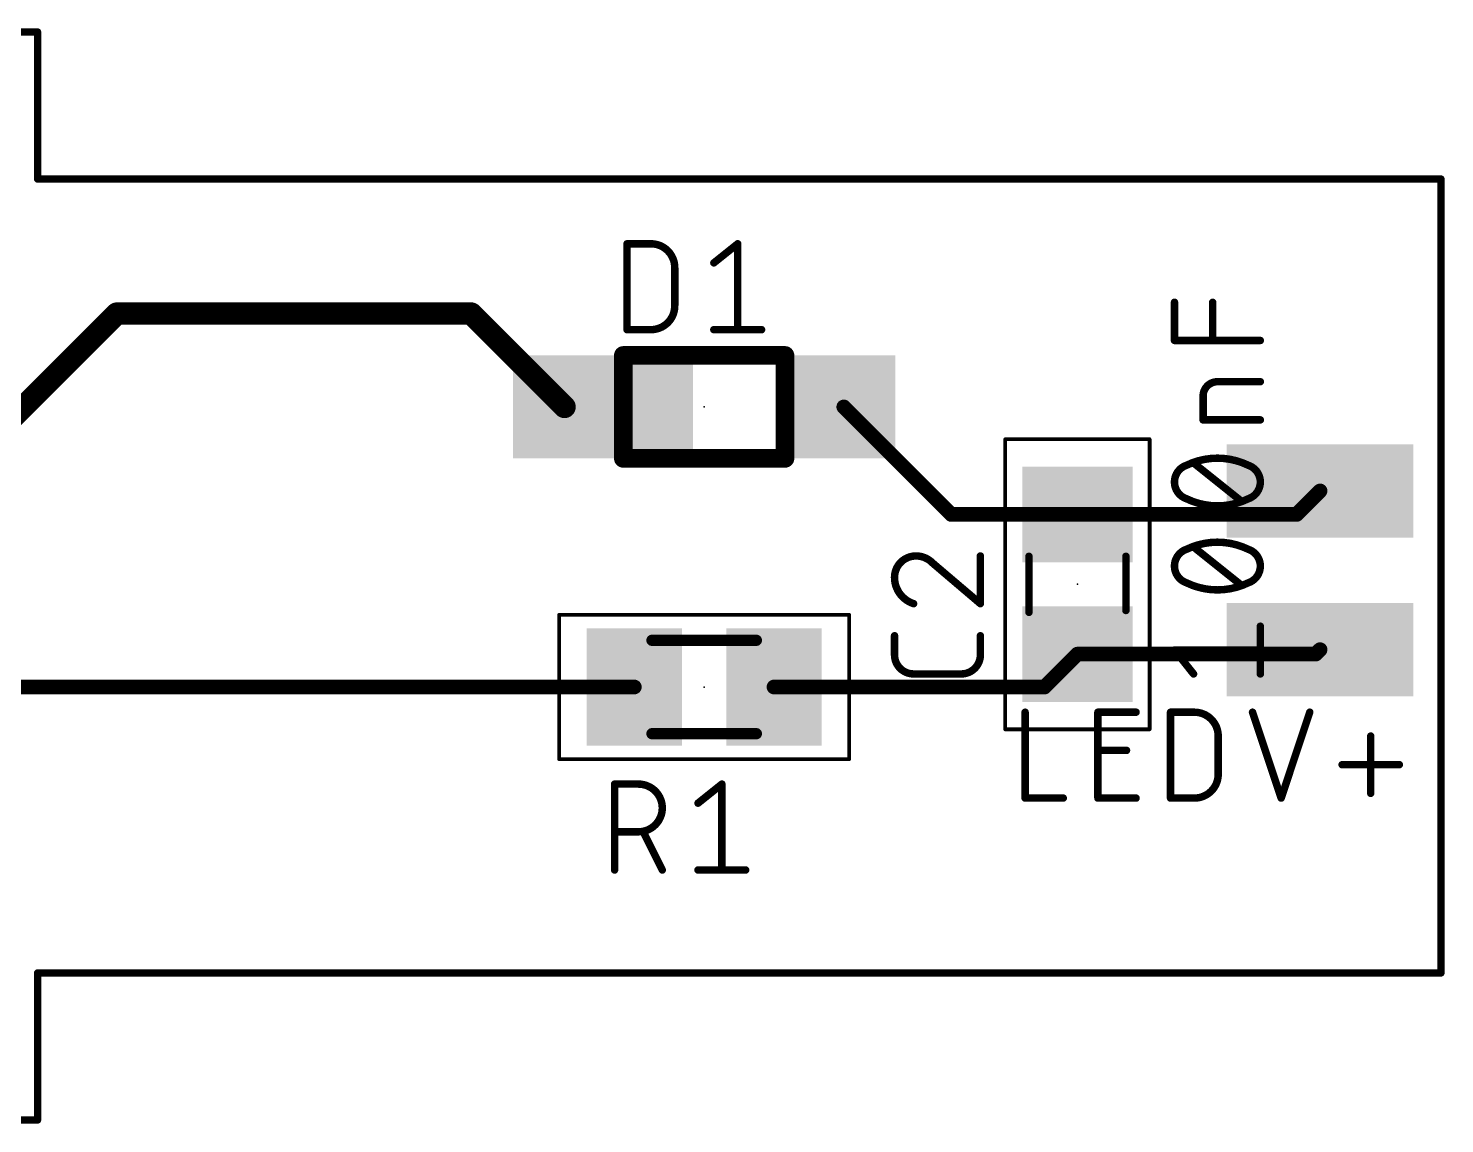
# Model space of a CAD drawing. Extents: x -0.1 to 78.2, y 2.9 to 25.3.
# Drawn here: x 58.87 to 78.15, y 2.95 to 17.85 of the extents above; entities that cross this region are included whole.
import ezdxf

# ---------------------------------------------------------------- set-up
doc = ezdxf.new("R2010")
doc.units = 0
for name, color, linetype in [('1', 12, 'CONTINUOUS'), ('20', 31, 'CONTINUOUS'), ('23', 53, 'CONTINUOUS'), ('25', 253, 'CONTINUOUS'), ('27', 253, 'CONTINUOUS'), ('39', 12, 'CONTINUOUS'), ('51', 253, 'CONTINUOUS')]:
    doc.layers.add(name, color=color, linetype=linetype)

# ---------------------------------------------------------------- blocks, each defined once
blk = doc.blocks.new('RECT')
blk.add_solid([(-0.5, -0.5), (0.5, -0.5), (-0.5, 0.5), (0.5, 0.5)])

msp = doc.modelspace()

# ---------------------------------------------------------------- linework, layer by layer
at = {"layer": '1'}
for points, const_width in [([(60.079, 13.97), (58.15, 12.041)], 0.3048), ([(64.902, 13.97), (60.079, 13.97)], 0.3048), ([(66.172, 12.7), (64.902, 13.97)], 0.3048), ([(69.972, 12.7), (71.435, 11.237)], 0.2), ([(76.454, 11.557), (76.134, 11.237)], 0.2), ([(71.435, 11.237), (73.152, 11.237)], 0.2), ([(73.66, 11.237), (73.152, 11.237)], 0.2), ([(76.134, 11.237), (73.66, 11.237)], 0.2), ([(76.454, 9.398), (76.393, 9.337)], 0.2), ([(72.705, 8.89), (73.152, 9.337)], 0.2), ([(76.393, 9.337), (73.152, 9.337)], 0.2), ([(58.42, 8.89), (67.122, 8.89)], 0.2), ([(69.022, 8.89), (72.705, 8.89)], 0.2)]:
    msp.add_lwpolyline(points, dxfattribs=dict(at, const_width=const_width))
for points, const_width in [([(60.079, 14.0462, 1), (60.079, 13.8938)], 0.1524), ([(60.1329, 13.9161, 1), (60.0251, 14.0239)], 0.1524), ([(64.9559, 14.0239, 1), (64.8481, 13.9161)], 0.1524), ([(64.902, 13.8938, 1), (64.902, 14.0462)], 0.1524), ([(66.1181, 12.6461, 1), (66.2259, 12.7539)], 0.1524), ([(70.0074, 12.7354, 1), (69.9366, 12.6646)], 0.1), ([(76.4894, 11.5216, 1), (76.4186, 11.5924)], 0.1), ([(71.435, 11.287, 1), (71.435, 11.187)], 0.1), ([(71.3996, 11.2016, 1), (71.4704, 11.2724)], 0.1), ([(73.152, 11.287, 1), (73.152, 11.187)], 0.1), ([(73.152, 11.187, 1), (73.152, 11.287)], 0.1), ([(73.66, 11.287, 1), (73.66, 11.187)], 0.1), ([(73.66, 11.187, 1), (73.66, 11.287)], 0.1), ([(76.0986, 11.2724, 1), (76.1694, 11.2016)], 0.1), ([(76.134, 11.187, 1), (76.134, 11.287)], 0.1), ([(76.4894, 9.3626, 1), (76.4186, 9.4334)], 0.1), ([(73.152, 9.387, 1), (73.152, 9.287)], 0.1), ([(73.1874, 9.3016, 1), (73.1166, 9.3724)], 0.1), ([(76.3576, 9.3724, 1), (76.4284, 9.3016)], 0.1), ([(76.393, 9.287, 1), (76.393, 9.387)], 0.1), ([(67.122, 8.84, 1), (67.122, 8.94)], 0.1), ([(69.022, 8.94, 1), (69.022, 8.84)], 0.1), ([(72.6696, 8.9254, 1), (72.7404, 8.8546)], 0.1), ([(72.705, 8.84, 1), (72.705, 8.94)], 0.1)]:
    msp.add_lwpolyline(points, format="xyb", dxfattribs=dict(at, const_width=const_width))
at = {"layer": '20', "const_width": 0.1}
for points in [[(59, 17.8), (19.1, 17.8)], [(59, 15.8), (59, 17.8)], [(78.1, 15.8), (59, 15.8)], [(78.1, 5), (78.1, 15.8)], [(59, 3), (59, 5)], [(59, 5), (78.1, 5)], [(19.1, 3), (59, 3)]]:
    msp.add_lwpolyline(points, dxfattribs=at)
at = {"layer": '20', "const_width": 0.05}
for points in [[(59.025, 17.8, 1), (58.975, 17.8)], [(59, 17.775, 1), (59, 17.825)], [(59, 15.825, 1), (59, 15.775)], [(58.975, 15.8, 1), (59.025, 15.8)], [(78.125, 15.8, 1), (78.075, 15.8)], [(78.1, 15.775, 1), (78.1, 15.825)], [(59.025, 5, 1), (58.975, 5)], [(59, 5.025, 1), (59, 4.975)], [(78.075, 5, 1), (78.125, 5)], [(78.1, 4.975, 1), (78.1, 5.025)], [(58.975, 3, 1), (59.025, 3)], [(59, 2.975, 1), (59, 3.025)]]:
    msp.add_lwpolyline(points, format="xyb", dxfattribs=at)
at = {"layer": '23'}
for p in [(68.072, 12.7), (76.454, 11.557), (73.152, 10.287), (76.454, 9.398), (68.072, 8.89)]:
    msp.add_point(p, dxfattribs=at)
at = {"layer": '25', "const_width": 0.1016}
for points in [[(67.0228, 13.7508), (67.0228, 14.9192)], [(67.0228, 14.9192), (67.3474, 14.9192)], [(68.2039, 14.6596), (68.5285, 14.9192)], [(68.5285, 14.9192), (68.5285, 13.7508)], [(67.6719, 14.5946), (67.6719, 14.0754)], [(67.3474, 13.7508), (67.0228, 13.7508)], [(68.2039, 13.7508), (68.853, 13.7508)], [(71.1821, 10.5754), (71.8312, 10.0236)], [(71.8312, 10.0236), (71.8312, 10.6727)], [(70.6628, 9.3274), (70.6628, 9.5871)], [(71.8312, 9.5871), (71.8312, 9.3274)], [(71.5716, 9.0678), (70.9224, 9.0678)], [(72.4399, 8.5472), (72.4399, 7.3788)], [(73.4305, 7.3788), (73.4305, 8.5472)], [(73.4305, 8.5472), (73.9498, 8.5472)], [(74.4189, 7.3788), (74.4189, 8.5472)], [(74.4189, 8.5472), (74.7434, 8.5472)], [(75.5351, 8.5472), (75.9245, 7.3788)], [(75.9245, 7.3788), (76.314, 8.5472)], [(75.068, 8.2226), (75.068, 7.7034)], [(77.1437, 7.4437), (77.1437, 8.2226)], [(73.4305, 8.0279), (73.82, 8.0279)], [(76.7543, 7.8332), (77.5332, 7.8332)], [(66.8528, 6.4008), (66.8528, 7.5692)], [(66.8528, 7.5692), (67.1774, 7.5692)], [(67.9884, 7.3096), (68.313, 7.5692)], [(68.313, 7.5692), (68.313, 6.4008)], [(72.4399, 7.3788), (72.9592, 7.3788)], [(73.9498, 7.3788), (73.4305, 7.3788)], [(74.7434, 7.3788), (74.4189, 7.3788)], [(67.1774, 6.9201), (66.8528, 6.9201)], [(67.5019, 6.4008), (67.2423, 6.9201)], [(67.9884, 6.4008), (68.6375, 6.4008)]]:
    msp.add_lwpolyline(points, dxfattribs=at)
at = {"layer": '25'}
for points, const_width in [([(67.0482, 14.9192, 1), (66.9974, 14.9192)], 0.0508), ([(67.0228, 14.9446, 1), (67.0228, 14.8938)], 0.0508), ([(67.6719, 14.5946, 0.4142), (67.3474, 14.9192)], 0.1016), ([(67.3474, 14.9446, 1), (67.3474, 14.8938)], 0.0508), ([(67.3474, 14.8938, 1), (67.3474, 14.9446)], 0.0508), ([(68.5539, 14.9192, 1), (68.5031, 14.9192)], 0.0508), ([(68.5443, 14.8994, 1), (68.5126, 14.939)], 0.0508), ([(68.188, 14.6794, 1), (68.2198, 14.6397)], 0.0508), ([(67.6973, 14.5946, 1), (67.6465, 14.5946)], 0.0508), ([(67.6465, 14.5946, 1), (67.6973, 14.5946)], 0.0508), ([(67.3474, 13.7508, 0.4142), (67.6719, 14.0754)], 0.1016), ([(67.6973, 14.0754, 1), (67.6465, 14.0754)], 0.0508), ([(67.6465, 14.0754, 1), (67.6973, 14.0754)], 0.0508), ([(67.0228, 13.7762, 1), (67.0228, 13.7254)], 0.0508), ([(66.9974, 13.7508, 1), (67.0482, 13.7508)], 0.0508), ([(67.3474, 13.7762, 1), (67.3474, 13.7254)], 0.0508), ([(67.3474, 13.7254, 1), (67.3474, 13.7762)], 0.0508), ([(68.2039, 13.7762, 1), (68.2039, 13.7254)], 0.0508), ([(68.5031, 13.7508, 1), (68.5539, 13.7508)], 0.0508), ([(68.853, 13.7254, 1), (68.853, 13.7762)], 0.0508), ([(70.9549, 10.6727, 0.4142), (70.6628, 10.3806)], 0.1016), ([(71.1821, 10.5754, 0.2053), (70.9549, 10.6727)], 0.1016), ([(70.9549, 10.6981, 1), (70.9549, 10.6473)], 0.0508), ([(70.9549, 10.6473, 1), (70.9549, 10.6981)], 0.0508), ([(71.1985, 10.5947, 1), (71.1656, 10.556)], 0.0508), ([(71.1637, 10.5578, 1), (71.2005, 10.5929)], 0.0508), ([(71.8566, 10.6727, 1), (71.8058, 10.6727)], 0.0508), ([(70.6628, 10.3806, 0.3252), (70.9224, 10.0236)], 0.1016), ([(70.6882, 10.3806, 1), (70.6374, 10.3806)], 0.0508), ([(70.6374, 10.3806, 1), (70.6882, 10.3806)], 0.0508), ([(70.9146, 9.9995, 1), (70.9303, 10.0478)], 0.0508), ([(71.8058, 10.0236, 1), (71.8566, 10.0236)], 0.0508), ([(71.8147, 10.0043, 1), (71.8477, 10.043)], 0.0508), ([(70.6882, 9.5871, 1), (70.6374, 9.5871)], 0.0508), ([(71.8566, 9.5871, 1), (71.8058, 9.5871)], 0.0508), ([(70.6628, 9.3274, 0.4142), (70.9224, 9.0678)], 0.1016), ([(70.6882, 9.3274, 1), (70.6374, 9.3274)], 0.0508), ([(70.6374, 9.3274, 1), (70.6882, 9.3274)], 0.0508), ([(71.5716, 9.0678, 0.4142), (71.8312, 9.3274)], 0.1016), ([(71.8566, 9.3274, 1), (71.8058, 9.3274)], 0.0508), ([(71.8058, 9.3274, 1), (71.8566, 9.3274)], 0.0508), ([(70.9224, 9.0932, 1), (70.9224, 9.0424)], 0.0508), ([(70.9224, 9.0424, 1), (70.9224, 9.0932)], 0.0508), ([(71.5716, 9.0932, 1), (71.5716, 9.0424)], 0.0508), ([(71.5716, 9.0424, 1), (71.5716, 9.0932)], 0.0508), ([(72.4653, 8.5472, 1), (72.4145, 8.5472)], 0.0508), ([(73.4559, 8.5472, 1), (73.4051, 8.5472)], 0.0508), ([(73.4305, 8.5726, 1), (73.4305, 8.5218)], 0.0508), ([(73.9498, 8.5218, 1), (73.9498, 8.5726)], 0.0508), ([(74.4443, 8.5472, 1), (74.3935, 8.5472)], 0.0508), ([(74.4189, 8.5726, 1), (74.4189, 8.5218)], 0.0508), ([(75.068, 8.2226, 0.4142), (74.7434, 8.5472)], 0.1016), ([(74.7434, 8.5726, 1), (74.7434, 8.5218)], 0.0508), ([(74.7434, 8.5218, 1), (74.7434, 8.5726)], 0.0508), ([(75.5592, 8.5552, 1), (75.511, 8.5392)], 0.0508), ([(76.3381, 8.5392, 1), (76.2899, 8.5552)], 0.0508), ([(75.0934, 8.2226, 1), (75.0426, 8.2226)], 0.0508), ([(75.0426, 8.2226, 1), (75.0934, 8.2226)], 0.0508), ([(77.1691, 8.2226, 1), (77.1183, 8.2226)], 0.0508), ([(73.4305, 8.0533, 1), (73.4305, 8.0025)], 0.0508), ([(73.82, 8.0025, 1), (73.82, 8.0533)], 0.0508), ([(74.7434, 7.3788, 0.4142), (75.068, 7.7034)], 0.1016), ([(75.0934, 7.7034, 1), (75.0426, 7.7034)], 0.0508), ([(75.0426, 7.7034, 1), (75.0934, 7.7034)], 0.0508), ([(76.7543, 7.8586, 1), (76.7543, 7.8078)], 0.0508), ([(77.5332, 7.8078, 1), (77.5332, 7.8586)], 0.0508), ([(66.8782, 7.5692, 1), (66.8274, 7.5692)], 0.0508), ([(66.8528, 7.5946, 1), (66.8528, 7.5438)], 0.0508), ([(67.1774, 6.9201, 1), (67.1774, 7.5692)], 0.1016), ([(67.1774, 7.5946, 1), (67.1774, 7.5438)], 0.0508), ([(67.1774, 7.5438, 1), (67.1774, 7.5946)], 0.0508), ([(68.3384, 7.5692, 1), (68.2876, 7.5692)], 0.0508), ([(68.3289, 7.5494, 1), (68.2971, 7.589)], 0.0508), ([(67.9726, 7.3294, 1), (68.0043, 7.2897)], 0.0508), ([(72.4399, 7.4042, 1), (72.4399, 7.3534)], 0.0508), ([(72.4145, 7.3788, 1), (72.4653, 7.3788)], 0.0508), ([(72.9592, 7.3534, 1), (72.9592, 7.4042)], 0.0508), ([(73.4305, 7.4042, 1), (73.4305, 7.3534)], 0.0508), ([(73.4051, 7.3788, 1), (73.4559, 7.3788)], 0.0508), ([(73.9498, 7.3534, 1), (73.9498, 7.4042)], 0.0508), ([(74.4189, 7.4042, 1), (74.4189, 7.3534)], 0.0508), ([(74.3935, 7.3788, 1), (74.4443, 7.3788)], 0.0508), ([(74.7434, 7.4042, 1), (74.7434, 7.3534)], 0.0508), ([(74.7434, 7.3534, 1), (74.7434, 7.4042)], 0.0508), ([(75.9004, 7.3868, 1), (75.9486, 7.3708)], 0.0508), ([(75.9004, 7.3708, 1), (75.9486, 7.3868)], 0.0508), ([(77.1183, 7.4437, 1), (77.1691, 7.4437)], 0.0508), ([(66.8528, 6.9455, 1), (66.8528, 6.8947)], 0.0508), ([(67.1774, 6.9455, 1), (67.1774, 6.8947)], 0.0508), ([(67.1774, 6.8947, 1), (67.1774, 6.9455)], 0.0508), ([(67.265, 6.9314, 1), (67.2195, 6.9087)], 0.0508), ([(66.8274, 6.4008, 1), (66.8782, 6.4008)], 0.0508), ([(67.4792, 6.3894, 1), (67.5246, 6.4122)], 0.0508), ([(67.9884, 6.4262, 1), (67.9884, 6.3754)], 0.0508), ([(68.2876, 6.4008, 1), (68.3384, 6.4008)], 0.0508), ([(68.6375, 6.3754, 1), (68.6375, 6.4262)], 0.0508)]:
    msp.add_lwpolyline(points, format="xyb", dxfattribs=dict(at, const_width=const_width))
at = {"layer": '27', "const_width": 0.1016}
for points in [[(74.4728, 13.604), (74.4728, 14.1232)], [(74.9921, 13.604), (74.9921, 14.1232)], [(75.6412, 13.604), (74.4728, 13.604)], [(75.057, 13.0429), (75.6412, 13.0429)], [(74.8623, 12.5236), (74.8623, 12.8482)], [(75.6412, 12.5236), (74.8623, 12.5236)], [(75.3816, 11.4187), (74.7324, 11.938)], [(75.3816, 10.2757), (74.7324, 10.795)], [(75.6412, 9.0678), (75.6412, 9.7169)], [(74.7324, 9.0678), (74.4728, 9.3924)], [(74.4728, 9.3924), (75.6412, 9.3924)]]:
    msp.add_lwpolyline(points, dxfattribs=at)
at = {"layer": '27'}
for points, const_width in [([(74.4982, 14.1232, 1), (74.4474, 14.1232)], 0.0508), ([(75.0175, 14.1232, 1), (74.9667, 14.1232)], 0.0508), ([(74.4728, 13.6294, 1), (74.4728, 13.5786)], 0.0508), ([(74.4474, 13.604, 1), (74.4982, 13.604)], 0.0508), ([(74.9667, 13.604, 1), (75.0175, 13.604)], 0.0508), ([(75.6412, 13.5786, 1), (75.6412, 13.6294)], 0.0508), ([(75.057, 13.0429, 0.4142), (74.8623, 12.8482)], 0.1016), ([(75.057, 13.0683, 1), (75.057, 13.0175)], 0.0508), ([(75.057, 13.0175, 1), (75.057, 13.0683)], 0.0508), ([(75.6412, 13.0175, 1), (75.6412, 13.0683)], 0.0508), ([(74.8877, 12.8482, 1), (74.8369, 12.8482)], 0.0508), ([(74.8369, 12.8482, 1), (74.8877, 12.8482)], 0.0508), ([(74.8623, 12.549, 1), (74.8623, 12.4982)], 0.0508), ([(74.8369, 12.5236, 1), (74.8877, 12.5236)], 0.0508), ([(75.6412, 12.4982, 1), (75.6412, 12.549)], 0.0508), ([(74.6351, 11.9055, 0.3205), (74.4728, 11.6783)], 0.1016), ([(74.6239, 11.9284, 1), (74.6462, 11.8827)], 0.0508), ([(75.057, 12.0029, 0.1139), (74.6351, 11.9055)], 0.1016), ([(74.6433, 11.8815, 1), (74.6268, 11.9296)], 0.0508), ([(74.7483, 11.9578, 1), (74.7166, 11.9182)], 0.0508), ([(75.4789, 11.9055, 0.1139), (75.057, 12.0029)], 0.1016), ([(75.057, 12.0283, 1), (75.057, 11.9775)], 0.0508), ([(75.057, 11.9775, 1), (75.057, 12.0283)], 0.0508), ([(75.4872, 11.9296, 1), (75.4707, 11.8815)], 0.0508), ([(75.6412, 11.6783, 0.3205), (75.4789, 11.9055)], 0.1016), ([(75.4678, 11.8827, 1), (75.4901, 11.9284)], 0.0508), ([(74.4728, 11.6783, 0.3205), (74.6351, 11.4512)], 0.1016), ([(74.4982, 11.6783, 1), (74.4474, 11.6783)], 0.0508), ([(74.4474, 11.6783, 1), (74.4982, 11.6783)], 0.0508), ([(75.4789, 11.4512, 0.3205), (75.6412, 11.6783)], 0.1016), ([(75.6666, 11.6783, 1), (75.6158, 11.6783)], 0.0508), ([(75.6158, 11.6783, 1), (75.6666, 11.6783)], 0.0508), ([(74.6462, 11.474, 1), (74.6239, 11.4283)], 0.0508), ([(74.6351, 11.4512, 0.1139), (75.057, 11.3538)], 0.1016), ([(74.6268, 11.4271, 1), (74.6433, 11.4752)], 0.0508), ([(75.057, 11.3538, 0.1139), (75.4789, 11.4512)], 0.1016), ([(75.057, 11.3792, 1), (75.057, 11.3284)], 0.0508), ([(75.057, 11.3284, 1), (75.057, 11.3792)], 0.0508), ([(75.3657, 11.3989, 1), (75.3974, 11.4385)], 0.0508), ([(75.4707, 11.4752, 1), (75.4872, 11.4271)], 0.0508), ([(75.4901, 11.4283, 1), (75.4678, 11.474)], 0.0508), ([(74.6351, 10.7625, 0.3205), (74.4728, 10.5354)], 0.1016), ([(74.6239, 10.7854, 1), (74.6462, 10.7397)], 0.0508), ([(75.057, 10.8599, 0.1139), (74.6351, 10.7625)], 0.1016), ([(74.6433, 10.7385, 1), (74.6268, 10.7866)], 0.0508), ([(74.7483, 10.8148, 1), (74.7166, 10.7752)], 0.0508), ([(75.4789, 10.7625, 0.1139), (75.057, 10.8599)], 0.1016), ([(75.057, 10.8853, 1), (75.057, 10.8345)], 0.0508), ([(75.057, 10.8345, 1), (75.057, 10.8853)], 0.0508), ([(75.4872, 10.7866, 1), (75.4707, 10.7385)], 0.0508), ([(75.6412, 10.5354, 0.3205), (75.4789, 10.7625)], 0.1016), ([(75.4678, 10.7397, 1), (75.4901, 10.7854)], 0.0508), ([(74.4728, 10.5354, 0.3205), (74.6351, 10.3082)], 0.1016), ([(74.4982, 10.5353, 1), (74.4474, 10.5354)], 0.0508), ([(74.4474, 10.5353, 1), (74.4982, 10.5354)], 0.0508), ([(75.4789, 10.3082, 0.3205), (75.6412, 10.5354)], 0.1016), ([(75.6666, 10.5353, 1), (75.6158, 10.5354)], 0.0508), ([(75.6158, 10.5353, 1), (75.6666, 10.5354)], 0.0508), ([(74.6462, 10.331, 1), (74.6239, 10.2853)], 0.0508), ([(74.6351, 10.3082, 0.1139), (75.057, 10.2108)], 0.1016), ([(74.6268, 10.2841, 1), (74.6433, 10.3322)], 0.0508), ([(75.057, 10.2108, 0.1139), (75.4789, 10.3082)], 0.1016), ([(75.057, 10.2362, 1), (75.057, 10.1854)], 0.0508), ([(75.057, 10.1854, 1), (75.057, 10.2362)], 0.0508), ([(75.3657, 10.2559, 1), (75.3974, 10.2955)], 0.0508), ([(75.4707, 10.3322, 1), (75.4872, 10.2841)], 0.0508), ([(75.4901, 10.2853, 1), (75.4678, 10.331)], 0.0508), ([(75.6666, 9.7169, 1), (75.6158, 9.7169)], 0.0508), ([(74.4728, 9.4178, 1), (74.4728, 9.367)], 0.0508), ([(74.4926, 9.4082, 1), (74.453, 9.3765)], 0.0508), ([(75.6412, 9.367, 1), (75.6412, 9.4178)], 0.0508), ([(74.7126, 9.0519, 1), (74.7523, 9.0837)], 0.0508), ([(75.6158, 9.0678, 1), (75.6666, 9.0678)], 0.0508)]:
    msp.add_lwpolyline(points, format="xyb", dxfattribs=dict(at, const_width=const_width))
at = {"layer": '39', "const_width": 0.0508}
for points in [[(72.169, 8.314), (72.169, 12.26)], [(72.169, 12.26), (74.135, 12.26)], [(74.135, 12.26), (74.135, 8.314)], [(66.099, 9.873), (70.045, 9.873)], [(66.099, 7.907), (66.099, 9.873)], [(70.045, 9.873), (70.045, 7.907)], [(74.135, 8.314), (72.169, 8.314)], [(70.045, 7.907), (66.099, 7.907)]]:
    msp.add_lwpolyline(points, dxfattribs=at)
at = {"layer": '39', "const_width": 0.0254}
for points in [[(72.1817, 12.26, 1), (72.1563, 12.26)], [(72.169, 12.2727, 1), (72.169, 12.2473)], [(74.1477, 12.26, 1), (74.1223, 12.26)], [(74.135, 12.2473, 1), (74.135, 12.2727)], [(66.099, 9.8857, 1), (66.099, 9.8603)], [(66.1117, 9.873, 1), (66.0863, 9.873)], [(70.0577, 9.873, 1), (70.0323, 9.873)], [(70.045, 9.8603, 1), (70.045, 9.8857)], [(72.169, 8.3267, 1), (72.169, 8.3013)], [(72.1563, 8.314, 1), (72.1817, 8.314)], [(74.1223, 8.314, 1), (74.1477, 8.314)], [(74.135, 8.3013, 1), (74.135, 8.3267)], [(66.099, 7.9197, 1), (66.099, 7.8943)], [(66.0863, 7.907, 1), (66.1117, 7.907)], [(70.0323, 7.907, 1), (70.0577, 7.907)], [(70.045, 7.8943, 1), (70.045, 7.9197)]]:
    msp.add_lwpolyline(points, format="xyb", dxfattribs=at)
at = {"layer": '51'}
for points, const_width in [([(66.972, 13.4), (69.172, 13.4)], 0.254), ([(66.972, 12), (66.972, 13.4)], 0.254), ([(69.172, 13.4), (69.172, 12)], 0.254), ([(69.172, 12), (66.972, 12)], 0.254), ([(72.492, 9.906), (72.492, 10.668)], 0.1016), ([(73.812, 9.931), (73.812, 10.668)], 0.1016), ([(68.7832, 9.525), (67.3608, 9.525)], 0.1524), ([(68.7832, 8.255), (67.3608, 8.255)], 0.1524)]:
    msp.add_lwpolyline(points, dxfattribs=dict(at, const_width=const_width))
for points, const_width in [([(66.972, 13.4635, 1), (66.972, 13.3365)], 0.127), ([(67.0355, 13.4, 1), (66.9085, 13.4)], 0.127), ([(69.2355, 13.4, 1), (69.1085, 13.4)], 0.127), ([(69.172, 13.3365, 1), (69.172, 13.4635)], 0.127), ([(66.972, 12.0635, 1), (66.972, 11.9365)], 0.127), ([(66.9085, 12, 1), (67.0355, 12)], 0.127), ([(69.1085, 12, 1), (69.2355, 12)], 0.127), ([(69.172, 11.9365, 1), (69.172, 12.0635)], 0.127), ([(72.5174, 10.668, 1), (72.4666, 10.668)], 0.0508), ([(73.8374, 10.668, 1), (73.7866, 10.668)], 0.0508), ([(72.4666, 9.906, 1), (72.5174, 9.906)], 0.0508), ([(73.7866, 9.931, 1), (73.8374, 9.931)], 0.0508), ([(67.3608, 9.5631, 1), (67.3608, 9.4869)], 0.0762), ([(68.7832, 9.4869, 1), (68.7832, 9.5631)], 0.0762), ([(67.3608, 8.2931, 1), (67.3608, 8.2169)], 0.0762), ([(68.7832, 8.2169, 1), (68.7832, 8.2931)], 0.0762)]:
    msp.add_lwpolyline(points, format="xyb", dxfattribs=dict(at, const_width=const_width))

# ---------------------------------------------------------------- block references
at = {"layer": '1'}
for p, xscale, yscale in [((66.172, 12.7), 1.4, 1.4), ((69.972, 12.7), 1.4, 1.4), ((67.122, 8.89), 1.3, 1.6), ((69.022, 8.89), 1.3, 1.6)]:
    msp.add_blockref('RECT', p, dxfattribs=dict(at, xscale=xscale, yscale=yscale))
at = {"layer": '1', "rotation": 90}
for p, xscale, yscale in [((76.454, 11.557), 1.27, 2.54), ((73.152, 11.237), 1.3, 1.5), ((76.454, 9.398), 1.27, 2.54), ((73.152, 9.337), 1.3, 1.5)]:
    msp.add_blockref('RECT', p, dxfattribs=dict(at, xscale=xscale, yscale=yscale))
at = {"layer": '51'}
for p, xscale, yscale in [((67.472, 12.725), 0.9, 1.35), ((66.497, 12.675), 0.75, 0.85), ((69.647, 12.675), 0.75, 0.85), ((67.2084, 8.89), 0.3556, 1.4224), ((68.9356, 8.89), 0.3556, 1.4224)]:
    msp.add_blockref('RECT', p, dxfattribs=dict(at, xscale=xscale, yscale=yscale))
at = {"layer": '51', "xscale": 0.7501, "yscale": 1.4501, "rotation": 90}
for p in [(73.1509, 11.0176), (73.1509, 9.5699)]:
    msp.add_blockref('RECT', p, dxfattribs=at)

doc.saveas('drawing.dxf')
